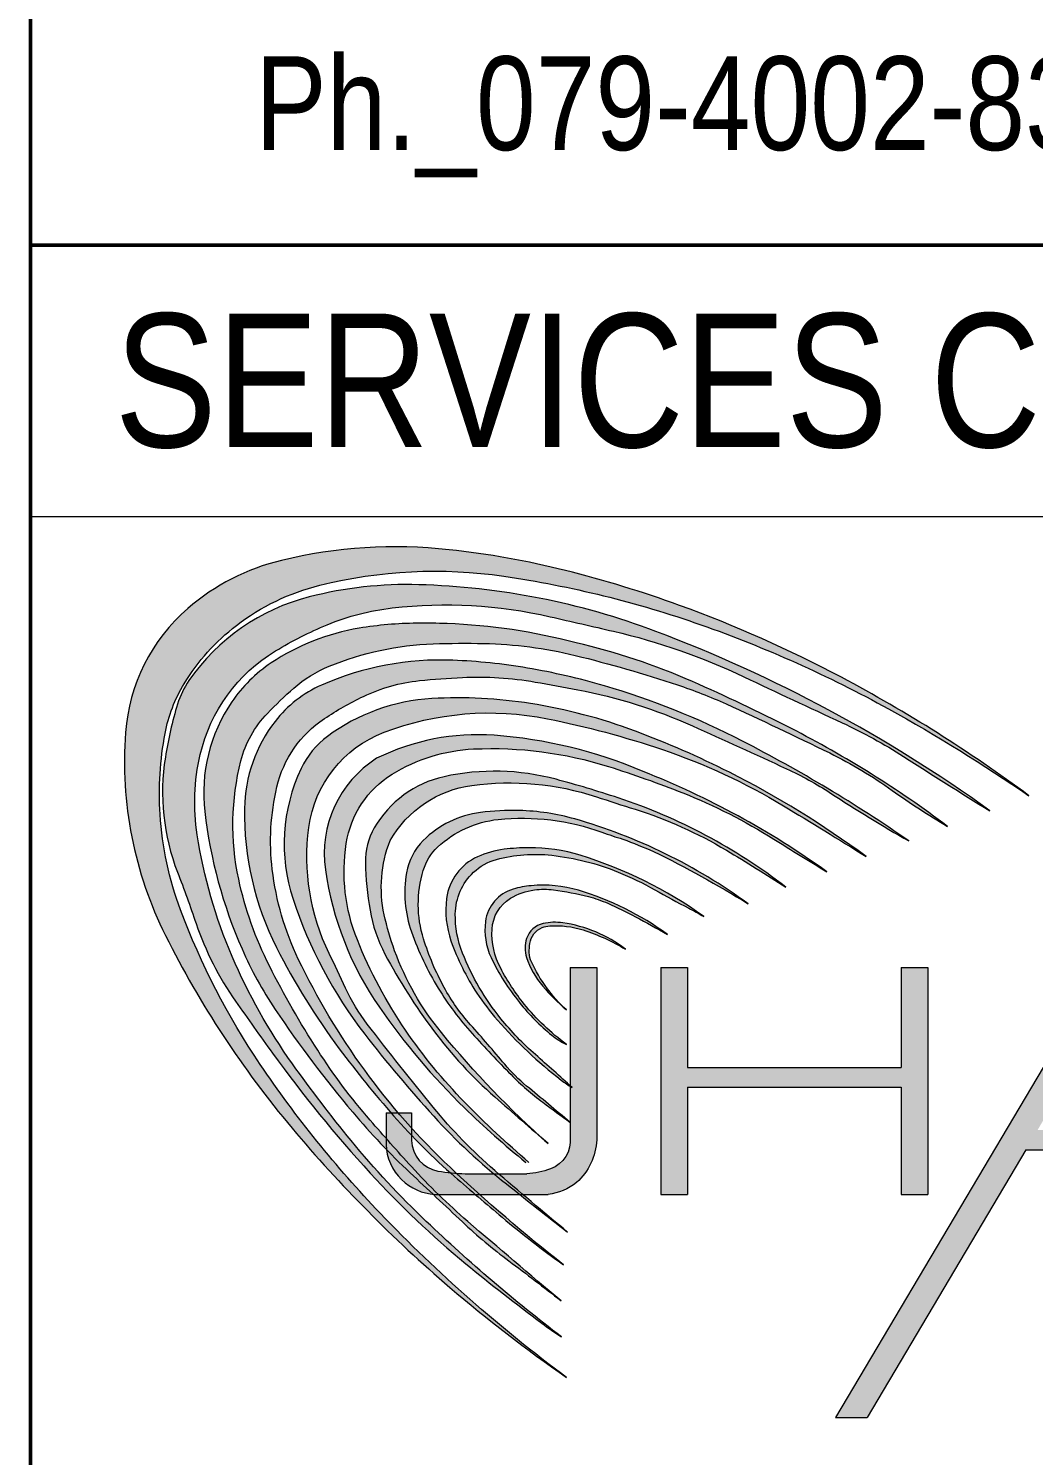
# Model space of a CAD drawing. Header units: millimetres. Extents: x 1112055 to 3390982, y -148532 to 766891.
# Drawn here: x 2217288 to 2219560, y 138944 to 142169 of the extents above; entities that cross this region are included whole.
import ezdxf

# ---------------------------------------------------------------- set-up
doc = ezdxf.new("R2010")
doc.units = ezdxf.units.MM
doc.layers.add('B TITLE BLOCK', color=250, linetype='Continuous', lineweight=0)
doc.layers.add('P_TITLE BLOCK TEXT', color=7, linetype='Continuous', lineweight=9)
doc.layers.add('FORMAT TEXT', color=7, linetype='Continuous')
doc.styles.add('SWINC', font='swissc.ttf')

msp = doc.modelspace()

# ---------------------------------------------------------------- hatches: boundary and pattern name
at = {"layer": 'P_TITLE BLOCK TEXT'}
h = msp.add_hatch(color=132, dxfattribs=at)
edge = h.paths.add_edge_path()
edge.add_arc((2217570.917536165, 137770.0351807612), 3319.550161277587, 53.40738024925768, 62.06814965141446)
edge.add_arc((2217775.86329825, 138156.5905955901), 2882.025471542675, 62.06814965141255, 70.03317482809845)
edge.add_arc((2217870.788440743, 138417.8658849318), 2604.040652715456, 70.03317482809624, 75.97859343030217)
edge.add_arc((2218026.911235051, 139043.0450580028), 1959.662405611422, 75.97859343029504, 83.7960061142994)
edge.add_arc((2218118.629657165, 139886.7796981711), 1110.957267193583, 83.79600611433271, 103.4628344697669)
edge.add_arc((2217976.972027095, 140478.5168752812), 502.5003903905854, 103.4628344698398, 130.8945988032239)
edge.add_arc((2217917.261228163, 140547.4620388928), 411.2928518052692, 130.8945988031885, 175.7468558291773)
edge.add_arc((2218383.424192352, 140512.7944240443), 878.743119426731, 175.746855829192, 206.5994891066179)
edge.add_arc((2219587.952833167, 141115.9640019558), 2225.852167079671, 206.5994891066208, 220.0351460704732)
edge.add_arc((2220247.110150765, 141669.7520444591), 3086.764221446367, 220.0351460704701, 229.4516176688158)
edge.add_arc((2220394.998370228, 141842.6111145361), 3314.2530861563, 229.451617668814, 235.2209120167644)
edge.add_arc((2220476.7042327, 141783.7303909331), 3314.027287561762, 223.75051035085, 233.4797225032668, ccw=False)
edge.add_arc((2219919.410205571, 141250.2279076484), 2542.53423357957, 214.0067101927376, 223.7505103507841, ccw=False)
edge.add_arc((2219208.152203311, 140770.3571210871), 1684.534281608523, 200.6184789275923, 214.0067101927408, ccw=False)
edge.add_arc((2218327.878206632, 140439.1598240405), 744.0163611040691, 183.5449206794397, 200.6184789276088, ccw=False)
edge.add_arc((2218325.594374191, 140439.0183415306), 741.7281504634578, 169.3544634026401, 183.5449206794448, ccw=False)
edge.add_arc((2217925.761897332, 140514.1739063923), 334.893579068599, 148.6346277784486, 169.3544634026329, ccw=False)
edge.add_arc((2218052.157824351, 140437.1263162795), 482.9214869413671, 127.5536660419794, 148.6346277784788, ccw=False)
edge.add_arc((2218069.880821294, 140414.0739963816), 511.9992116431266, 103.94398023848731, 127.5536660419516, ccw=False)
edge.add_arc((2218206.356133475, 139864.4125053278), 1078.350044232793, 81.67138494385972, 103.9439802384972, ccw=False)
edge.add_arc((2218017.05951714, 138571.3526293052), 2385.192441742403, 70.63499127281801, 81.67138494385239, ccw=False)
edge.add_arc((2217879.763623582, 138180.7185165394), 2799.251824494326, 61.11113101054349, 70.6349912728283, ccw=False)
edge.add_arc((2217406.000786311, 137322.1044107436), 3779.899268105903, 55.4482390634318, 61.11113101054292, ccw=False)
h = msp.add_hatch(color=132, dxfattribs=at)
edge = h.paths.add_edge_path()
edge.add_arc((2217551.610725019, 137749.0068244158), 3268.369735179473, 54.2476176802861, 69.31180215863084)
edge.add_arc((2218124.358030695, 139265.6833481585), 1647.151935547141, 69.31180215862862, 88.41161020678418)
edge.add_arc((2218145.063647326, 140012.3769589699), 900.171299259712, 88.41161020676854, 104.299162341918)
edge.add_arc((2218039.780715561, 140425.4435865122), 473.8984588035797, 104.2991623419577, 145.1882889090288)
edge.add_arc((2217851.613983119, 140565.7607368384), 239.4295645213233, 147.0513518631134, 161.3344706506114)
edge.add_arc((2218494.432555011, 140379.7833780174), 908.4387858657233, 163.1975336048336, 170.9660011900473)
edge.add_arc((2218094.111020693, 140443.4316093854), 503.0890255381506, 170.9660011900535, 201.0952379920816)
edge.add_arc((2214758.099266527, 139156.4903443786), 3072.54969271572, 18.79786891564919, 21.095237992080513, ccw=False)
edge.add_arc((2218324.94407654, 140370.5953240386), 695.2656955824124, 198.7978689156404, 215.0918986736582)
edge.add_arc((2226262.862309864, 145947.7810901158), 10396.58245921173, 215.091898673657, 215.8857887100316)
edge.add_arc((2220313.764523938, 141643.6008661649), 3053.713001926494, 215.8857887100279, 222.4444580678758)
edge.add_arc((2219604.852093385, 140995.2654237652), 2093.038405585464, 222.444458067876, 230.6113169813304)
edge.add_arc((2221192.189716381, 142928.5002732481), 4594.445552099061, 230.6113169813325, 233.3279145232606)
edge.add_arc((2218948.85688308, 139915.7762283073), 838.2442300307623, 233.3279145232798, 237.0330179159908)
edge.add_arc((2220736.530330829, 142149.9174555569), 3696.360981410549, 226.396320609743, 232.62480690978862, ccw=False)
edge.add_arc((2219598.399503899, 140954.9160214851), 2046.097303495054, 219.3977118789385, 226.3963206098008, ccw=False)
edge.add_arc((2220480.855482357, 141679.7145174183), 3188.052387393045, 215.4741100902666, 219.3977118789339, ccw=False)
edge.add_arc((2218948.814244213, 140587.9642808632), 1306.811059334368, 203.2559197460728, 215.4741100902674, ccw=False)
edge.add_arc((2218793.035413561, 140521.0173467385), 1137.255947148747, 188.8184660672456, 203.2559197460744, ccw=False)
edge.add_arc((2218140.59500597, 140419.7989076617), 477.010797322461, 166.8091135261326, 188.8184660672515, ccw=False)
edge.add_arc((2218038.966364703, 140443.6186364677), 372.6280391395779, 121.1077422017205, 166.8091135260995, ccw=False)
edge.add_arc((2218295.959145519, 140017.7269625919), 870.0504021881478, 112.4718728956214, 121.10774220173971, ccw=False)
edge.add_arc((2218172.531115772, 140316.1228258547), 547.1346705619707, 96.52507807220661, 112.4718728955431, ccw=False)
edge.add_arc((2218230.808978727, 139806.6074492447), 1059.972099295675, 77.10621375622361, 96.52507807220258, ccw=False)
edge.add_arc((2204721.869072018, 80794.06977752259), 61598.97654981105, 76.96954675787367, 77.10621375622361, ccw=False)
edge.add_arc((2218284.151056677, 139396.6424924552), 1447.525848763357, 64.59019371594559, 76.96954675787362, ccw=False)
edge.add_arc((2227759.42650834, 159342.7150693464), 20634.74432728368, 244.5901937159455, 245.2703384407892)
edge.add_arc((2218657.154316535, 139579.912040101), 1123.46659702458, 57.15566881064939, 65.27033844077931, ccw=False)
edge.add_arc((2224277.170236357, 148285.669353865), 9238.714126411032, 237.1556688106475, 238.5822244072819)
h = msp.add_hatch(color=132, dxfattribs=at)
edge = h.paths.add_edge_path()
edge.add_arc((2217905.712005369, 138427.8378409136), 2426.479459032888, 53.01612924513843, 62.88470590878565)
edge.add_arc((2217130.183943093, 136913.3201568105), 4128.010414043848, 62.88470590886767, 66.31099627690693)
edge.add_arc((2218186.811845568, 139321.6414336038), 1498.091423556117, 66.31099627691509, 76.9171029981941)
edge.add_arc((2218186.243707351, 139498.1914218557), 1326.871408134635, 75.16724703513815, 87.92433128887261)
edge.add_arc((2218177.827710355, 139265.9818508456), 1559.233440039403, 87.92433128887251, 90.44793256673738)
edge.add_arc((2218172.13612378, 139993.9870681877), 831.2059744667806, 90.44793256671844, 99.46315152081395)
edge.add_arc((2218119.518609929, 140309.663974634), 511.1739260225502, 99.46315152081914, 123.6125298632298)
edge.add_arc((2218017.481058051, 140463.1699955402), 326.8487773182566, 123.6125298633053, 145.7118384992442)
edge.add_arc((2218048.895508918, 140441.7500200617), 364.8709165605147, 145.7118384992209, 186.6728121483949)
edge.add_arc((2218767.733478857, 140525.8482847796), 1088.611578101334, 186.6728121483796, 203.6550427976609)
edge.add_arc((2218569.896121769, 140439.1888388115), 872.6266725278799, 203.6550427976902, 213.9289290409071)
edge.add_arc((2220072.999124503, 141450.3341317131), 2684.182203055364, 213.9289290409087, 220.1424188926592)
edge.add_arc((2219259.284266656, 140764.092337427), 1619.729446896053, 220.1424188926511, 226.815272252253)
edge.add_arc((2090277.881135117, 3339.460736844805), 186852.36855262, 46.765628140033584, 46.81527225225312, ccw=False)
edge.add_arc((2219080.832159755, 140335.8855621914), 1185.448408708153, 226.7656281400085, 233.4091527490843)
edge.add_arc((2215574.78333529, 135613.4109461296), 4696.230336247423, 51.60004897864178, 53.40915274908309, ccw=False)
edge.add_arc((2233045.018303281, 156600.9608459118), 22612.65960034386, 229.2381174641755, 229.9402789040416, ccw=False)
edge.add_arc((2219243.318799558, 140590.016047255), 1474.134047774347, 222.3327286225255, 229.2381174643248, ccw=False)
edge.add_arc((2222488.29759567, 143546.1096645771), 5863.709979632416, 220.9611253449949, 222.332728622525, ccw=False)
edge.add_arc((2219107.767517323, 140611.4842104625), 1387.1029869935, 212.7878394635956, 220.9611253449969, ccw=False)
edge.add_arc((2219721.636716047, 141006.9115377566), 2117.307180575568, 206.8507668105024, 212.7878394635885, ccw=False)
edge.add_arc((2218557.937086651, 140417.7897864266), 812.983116023525, 192.1376993457801, 206.8507668105005, ccw=False)
edge.add_arc((2218334.760051176, 140369.7911595769), 584.7028993132968, 165.7026492173356, 192.137699345802, ccw=False)
edge.add_arc((2218000.150458598, 140455.0655986613), 239.3982375945827, 135.9985851138325, 165.702649217316, ccw=False)
edge.add_arc((2218538.019739698, 139935.6256020756), 987.1423606785822, 131.2171625217567, 135.9985851138116, ccw=False)
edge.add_arc((2218078.185827748, 140460.5722901875), 289.2768636418369, 112.3874090602524, 131.2171625218077, ccw=False)
edge.add_arc((2218225.406608365, 140103.1649950478), 675.8178483670721, 91.89429604946292, 112.38740906022659, ccw=False)
edge.add_arc((2218274.343864595, 138623.5248171578), 2156.267074473778, 88.85882096968459, 91.89429604946218, ccw=False)
edge.add_arc((2218298.400363029, 139831.1824468075), 948.3698662796925, 76.24362541447539, 88.85882096968322, ccw=False)
edge.add_arc((2217815.222624652, 137857.5491200428), 2980.287491423887, 71.62296314053322, 76.2436254144788, ccw=False)
edge.add_arc((2218403.523049627, 139628.4147551809), 1114.258957947917, 65.54379506612321, 71.62296314056448, ccw=False)
edge.add_arc((2215262.568274484, 132722.2342781505), 8701.150658820197, 63.83661002077838, 65.5437950661219, ccw=False)
edge.add_arc((2218653.046600794, 139623.7243861889), 1011.813301636555, 54.49647087519293, 63.8366100207848, ccw=False)
edge.add_arc((2220264.393834681, 141882.455594126), 1762.768933193601, 234.4964708751733, 239.3390621587317)
h = msp.add_hatch(color=132, dxfattribs=at)
edge = h.paths.add_edge_path()
edge.add_arc((2217364.025066907, 137569.8555768522), 3361.47762859503, 55.28720005186529, 62.77266649209104)
edge.add_arc((2218091.398762524, 138983.5124794488), 1771.666843838336, 62.77266649213992, 73.66009049672924)
edge.add_arc((2218156.443859617, 139205.3755738718), 1540.465422299208, 73.66009049673525, 80.30206210325413)
edge.add_arc((2218195.007209933, 139431.0293653822), 1311.540182076267, 80.30206210324015, 87.71879765214183)
edge.add_arc((2218220.516875168, 140071.4038457769), 670.6578074068867, 87.71879765215539, 113.7335407099743)
edge.add_arc((2218059.891263603, 140436.7379745262), 271.5718358137141, 113.7335407100428, 142.1411216385968)
edge.add_arc((2218105.744913505, 140401.0947061647), 329.649368386708, 142.1411216386262, 179.0839824051902)
edge.add_arc((2218445.863019109, 140395.6565967802), 669.810945864952, 179.083982405194, 206.9126001335007)
edge.add_arc((2219262.456712408, 140810.1640486241), 1585.584764869534, 206.9126001335146, 216.6660081225248)
edge.add_arc((2219875.176010145, 141266.3057193398), 2349.450041975877, 216.6660081225276, 221.4175533272257)
edge.add_arc((2219232.683921576, 140699.5228269791), 1492.689322209161, 221.4175533272245, 228.8969356126009)
edge.add_arc((2223885.228354838, 146032.2588607989), 8569.711528604816, 228.8969356125978, 229.84112364742)
edge.add_arc((2219717.731985852, 141093.5070345945), 2107.568262909993, 229.8411236474246, 234.6107852575575)
edge.add_arc((2220827.078993464, 142342.8460656041), 3772.866189048792, 226.7327607072961, 231.863239097975, ccw=False)
edge.add_arc((2219313.432150053, 140734.7618543662), 1564.459162022834, 216.012105859486, 226.7327607073685, ccw=False)
edge.add_arc((2219358.538330674, 140767.5479761832), 1620.222028823695, 205.6454571080764, 216.0121058594789, ccw=False)
edge.add_arc((2218478.43221029, 140345.0129065879), 643.9420135719658, 186.8155097429075, 205.6454571080976, ccw=False)
edge.add_arc((2218373.396172332, 140332.4592792987), 538.15844760789, 166.8301474618921, 186.8155097428888, ccw=False)
edge.add_arc((2218098.031166933, 140396.8927168257), 255.3554170970166, 123.58637095542869, 166.8301474618788, ccw=False)
edge.add_arc((2218357.753922527, 140005.7767335451), 724.8526185160722, 115.5585784403805, 123.58637095542551, ccw=False)
edge.add_arc((2218211.072950259, 140312.4923837961), 384.8676221799997, 95.85490133411099, 115.5585784403803, ccw=False)
edge.add_arc((2218353.011902186, 138928.3228634006), 1776.295639460506, 92.7148386940309, 95.85490133412219, ccw=False)
edge.add_arc((2218304.335057778, 139954.8627555408), 748.6023071215888, 80.06109503447539, 92.71483869401328, ccw=False)
edge.add_arc((2217183.060217825, 133555.904814402), 7245.056724662445, 79.28571113577192, 80.06109503447573, ccw=False)
edge.add_arc((2218315.18993787, 139539.3524777824), 1155.445600510125, 65.80530353127023, 79.28571113577738, ccw=False)
edge.add_arc((2209295.565631344, 119464.8086784524), 23163.19267698776, 65.22654519456478, 65.80530353126977, ccw=False)
edge.add_arc((2218677.185179392, 139793.2229540285), 774.3737643309433, 56.83056846318078, 65.22654519454659, ccw=False)
edge.add_arc((2220962.980127483, 143290.3545160014), 3403.518970825087, 236.8305684631811, 240.3307255067283)
h = msp.add_hatch(color=132, dxfattribs=at)
edge = h.paths.add_edge_path()
edge.add_arc((2217914.972199502, 138588.9388399621), 2127.0678103357, 53.45077465836557, 63.24895756192379)
edge.add_arc((2217914.97219942, 138588.93883981), 2127.067810514363, 63.24895756192669, 69.50129580793718)
edge.add_arc((2218232.830021394, 139439.1468198799), 1219.38548481911, 69.50129580793288, 81.0246655039673)
edge.add_arc((2218259.129914832, 139605.6617269737), 1050.806427178223, 81.02466550398422, 93.23353139608206)
edge.add_arc((2218224.552110401, 140217.7041777198), 437.7880048746818, 93.23353139606027, 126.5489646332064)
edge.add_arc((2218079.144024378, 140413.8611177572), 193.613770757448, 126.5489646331453, 154.7327908248584)
edge.add_arc((2218264.489657372, 140326.3783797901), 398.5679927558165, 154.7327908248444, 198.2173147103045)
edge.add_arc((2218854.630005504, 140520.6042913516), 1019.848392588599, 198.217314710292, 217.7196306197726)
edge.add_arc((2220416.338547859, 141728.4847442042), 2994.1606170509, 217.7196306197807, 222.3629290591741)
edge.add_arc((2219218.836096022, 140636.4347235166), 1373.486260539055, 222.3629290591775, 231.7364027694779)
edge.add_arc((2252221.808248927, 182480.0767951197), 54665.94869887842, 231.7364027694789, 231.9209567121595)
edge.add_arc((2224574.540252183, 146797.0860783029), 9529.443897128967, 229.1543371190405, 230.450308938883, ccw=False)
edge.add_arc((2219099.54646012, 140464.4550086443), 1158.197079147063, 219.2765559648438, 229.1543371190196, ccw=False)
edge.add_arc((2224464.241289409, 144851.742415257), 8088.438157176907, 217.5748957151375, 219.2765559648443, ccw=False)
edge.add_arc((2218387.189681442, 140176.023024478), 420.7847960006412, 204.6714784584379, 217.5748957151727, ccw=False)
edge.add_arc((2214626.459617599, 138448.54805228), 3717.724644932617, 24.67147845843877, 26.00574068750135)
edge.add_arc((2218416.670624311, 140297.6275943201), 499.4775826395441, 172.4000021791179, 206.0057406875469, ccw=False)
edge.add_arc((2218187.092568995, 140328.2598381053), 267.8649365177754, 110.8295050099585, 172.4000021790949, ccw=False)
edge.add_arc((2218329.815180814, 139953.1219592958), 669.2353041845801, 78.67766828734352, 110.8295050099347, ccw=False)
edge.add_arc((2218051.875235854, 138564.9843999932), 2084.924710998302, 71.27996263670212, 78.67766828735802, ccw=False)
edge.add_arc((2218270.399484959, 139209.8437945606), 1404.045510105251, 58.949448242059816, 71.27996263671179, ccw=False)
edge.add_arc((2212868.450848415, 130237.4325814544), 11877.11631330105, 57.89011606814972, 58.94944824206061, ccw=False)
h = msp.add_hatch(color=132, dxfattribs=at)
edge = h.paths.add_edge_path()
edge.add_line((2218412.583942077, 139606.4109978084), (2218419.130627883, 139606.4109978084))
edge.add_arc((2219951.491327304, 141385.8983110711), 2348.340778338964, 224.4152357703004, 229.2674421493873, ccw=False)
edge.add_arc((2219132.504162711, 140583.4600877453), 1201.760175840771, 214.3545270102474, 224.415235770344, ccw=False)
edge.add_arc((2219020.527435601, 140506.9184879201), 1066.123145807022, 201.8986111304302, 214.3545270101991, ccw=False)
edge.add_arc((2218416.27104146, 140264.0259892073), 414.8762219842563, 171.2118722930004, 201.8986111306264, ccw=False)
edge.add_arc((2218227.979954141, 140293.1350399173), 224.3483489624598, 121.70418698987629, 171.2118722928182, ccw=False)
edge.add_arc((2218312.018506494, 140157.087266369), 384.259183396611, 92.64938196631499, 121.7041869898066, ccw=False)
edge.add_arc((2218335.008391306, 139660.2602949968), 881.6177806738599, 72.56091565515271, 92.64938196650161, ccw=False)
edge.add_arc((2217875.190453198, 138196.4794132907), 2415.921207590578, 68.33645517902733, 72.56091565516198, ccw=False)
edge.add_arc((2218300.416506295, 139267.0074771739), 1264.032527297968, 57.85118426067561, 68.33645517893183, ccw=False)
edge.add_arc((2222876.678767771, 146548.4060785845), 7336.022232907688, 237.8511842608815, 238.9481287370371)
edge.add_arc((2217973.801222598, 138705.5460774556), 1918.193382682678, 54.31799968908161, 68.47983176015022)
edge.add_arc((2218264.552148818, 139524.0366861308), 1050.526910288461, 66.85630585585135, 85.85399925657502)
edge.add_arc((2218303.149107844, 140056.4971980276), 516.669324427743, 85.85399925656004, 116.2518230928179)
edge.add_arc((2218212.732034687, 140304.2331503673), 256.0815147974695, 122.6386322867806, 188.0987234821168)
edge.add_arc((2218676.287798871, 140370.1963684525), 724.3069868114936, 188.098723482189, 214.7424679282329)
edge.add_arc((2219355.925027007, 140841.5451597821), 1551.396126480283, 214.7424679281972, 225.7640883251237)
edge.add_arc((2219715.232163526, 141210.5657465482), 2066.447397532411, 225.7640883252621, 230.9217965040516)
h = msp.add_hatch(color=132, dxfattribs=at)
edge = h.paths.add_edge_path()
edge.add_arc((2218229.340280256, 139238.6788436699), 1254.532874568709, 52.08510123109208, 71.80500871354096)
edge.add_arc((2217783.168385807, 137881.2393907248), 2683.417484259081, 71.80500871358414, 74.9371066186913)
edge.add_arc((2218342.191435854, 139958.4186786641), 532.3292562373066, 74.93710661871977, 102.4675891183725)
edge.add_arc((2218279.577889539, 140241.608140392), 242.3004172972224, 102.4675891185265, 150.025836448713)
edge.add_arc((2218200.115513217, 140287.43800112), 150.5690410649406, 150.0258364487284, 181.2845138723814)
edge.add_arc((2218782.126410774, 140300.4882877971), 732.7262319182859, 181.2845138723712, 189.7474603923822)
edge.add_arc((2218384.85492992, 140232.2426910435), 329.6355585285129, 189.7474603924134, 208.0002640887348)
edge.add_arc((2219265.066106429, 140700.2644795448), 1326.538818511437, 208.0002640887402, 216.8454368057396)
edge.add_arc((2219000.545580362, 140502.0504811561), 995.9939684914604, 216.8454368057587, 228.6207560839325)
edge.add_arc((2239605.131544933, 163890.4403109566), 32165.94330438965, 228.6207560839334, 228.9060257595739)
edge.add_arc((2219964.746858268, 141334.5606959275), 2257.683027972802, 219.4514480692677, 228.2904279772956, ccw=False)
edge.add_arc((2218709.312061432, 140301.4456248316), 631.8160963845519, 200.0239070842857, 219.4514480692606, ccw=False)
edge.add_arc((2218706.79297745, 140300.5275627171), 629.1349357893707, 192.3194102271649, 200.0239070842735, ccw=False)
edge.add_arc((2218375.710729328, 140228.2224562359), 290.249286271172, 158.6643999725124, 192.3194102271357, ccw=False)
edge.add_arc((2218324.298652066, 140208.8562757265), 252.0988800905037, 97.73922979287607, 150.2835099228983, ccw=False)
edge.add_arc((2218375.053954935, 139835.3879809693), 629.0002835832469, 71.77680479684773, 97.73922979255332, ccw=False)
edge.add_arc((2220659.671750532, 146774.6232750984), 6676.645816471758, 251.7768047968465, 252.5678241103891)
edge.add_arc((2218369.522424357, 139481.1038852134), 967.973796483904, 59.164841834613185, 72.56782411040768, ccw=False)
edge.add_arc((2216729.966889699, 136734.5571662482), 4166.670598408363, 56.98458129739669, 59.16484183460568, ccw=False)
h = msp.add_hatch(color=132, dxfattribs=at)
edge = h.paths.add_edge_path()
edge.add_arc((2218182.017418135, 139189.6617534475), 1240.860506604771, 53.79917193803185, 74.0576310209755)
edge.add_arc((2218385.989754619, 139903.7077370007), 498.2526823221718, 74.05763102096311, 88.70665562103672)
edge.add_arc((2218383.758928248, 139804.8978392524), 597.0877594883715, 88.70665562101334, 97.13749609268346)
edge.add_arc((2218337.103536739, 140177.481581623), 221.5942567031199, 97.13749609277471, 135.0369673458905)
edge.add_arc((2218276.46640465, 140238.0405177773), 135.8956771554832, 135.036967345854, 170.189861331595)
edge.add_arc((2218404.396937208, 140215.919763978), 265.7245988552797, 170.1898613316225, 199.4159961851019)
edge.add_arc((2218785.512611002, 140350.2513883288), 669.8212978190721, 199.4159961850988, 211.5021791769233)
edge.add_arc((2218803.722621003, 140361.4114495156), 691.1789997103948, 211.5021791769072, 222.0730402201978)
edge.add_arc((2220424.334819656, 141824.3623897445), 2874.435592953073, 222.0730402201992, 224.6311614513895)
edge.add_arc((2218815.662909652, 140236.2697665369), 613.9348754217089, 224.6311614513929, 233.5458073493827)
edge.add_arc((2237377.000206935, 165362.4645970977), 31852.515331764, 233.5458073493828, 233.6839679009711)
edge.add_arc((2207970.90873527, 127168.2021125597), 16373.6923809663, 49.92232914479866, 50.37208949815113)
edge.add_arc((2218659.636116963, 140075.8466776035), 385.0719308155736, 219.974673994025, 230.3720894981709, ccw=False)
edge.add_arc((2215440.060697532, 137376.7263600519), 3816.227436048462, 39.97467399401712, 41.74776493043341)
edge.add_arc((2218627.933750093, 140221.7884299887), 456.5834398285082, 208.7369917656594, 221.7477649304244, ccw=False)
edge.add_arc((2218751.878920887, 140289.7504739984), 597.9384708296323, 197.3262203634033, 208.7369917656495, ccw=False)
edge.add_arc((2218433.012623584, 140190.2745796961), 263.9157633622299, 163.1950476221334, 197.3262203633385, ccw=False)
edge.add_arc((2218294.563952299, 140232.0877560263), 119.2908129066126, 133.2193021888979, 163.1950476221176, ccw=False)
edge.add_arc((2218374.356376409, 140147.1747980355), 235.8113749497074, 96.02578422549658, 133.2193021890138, ccw=False)
edge.add_arc((2218404.617038746, 139860.5048664174), 524.074028412053, 69.94961683806969, 96.02578422542621, ccw=False)
edge.add_arc((2218831.216625964, 141029.3784688229), 720.2140034464709, 249.949616838133, 253.9176478194578)
edge.add_arc((2217894.676618449, 138415.8805506697), 2057.973636596229, 66.92861449592073, 69.01444899371262, ccw=False)
edge.add_arc((2217648.420510045, 138154.5541031929), 2398.116634176292, 58.12212091341269, 63.96105235790469, ccw=False)
h = msp.add_hatch(color=132, dxfattribs=at)
edge = h.paths.add_edge_path()
edge.add_arc((2218250.347892125, 139374.3526204329), 969.2223396825412, 54.40415380801941, 72.89465886731801)
edge.add_arc((2218421.421329126, 139930.2511236502), 387.5959417889051, 72.89465886729917, 90.33272499461438)
edge.add_arc((2218421.947499241, 139839.6448023383), 478.2037908859922, 90.33272499457308, 97.0688833137382)
edge.add_arc((2218388.62045321, 140108.4002329892), 207.3898815214512, 97.06888331375157, 114.3860548472819)
edge.add_arc((2218352.82028367, 140187.3723543864), 120.6820497172943, 114.3860548472231, 172.3731700212582)
edge.add_arc((2218438.737532627, 140175.8675943831), 207.3661495906841, 172.3731700214133, 199.3428935672428)
edge.add_arc((2218745.772732612, 140283.6479058232), 532.7692988735172, 199.3428935671713, 213.5415274181781)
edge.add_arc((2218792.280838387, 140314.4794489021), 588.5688324920325, 213.5415274181662, 220.9844170734551)
edge.add_arc((2219097.868401636, 140579.9767835492), 993.3806326180829, 220.9844170734643, 232.4085544282516)
edge.add_arc((2218634.080813866, 139977.5502867118), 233.106596054114, 232.4085544282368, 239.7843643084275)
edge.add_arc((2215444.85630492, 136428.2436731942), 4543.663896783288, 47.46137804962913, 48.86303749327158)
edge.add_arc((2218859.626125886, 140337.573886822), 647.0504711406328, 218.9083538298722, 228.8630374935168, ccw=False)
edge.add_arc((2218806.077776636, 140294.3529236565), 578.235666301738, 201.7874292417053, 218.908353829849, ccw=False)
edge.add_arc((2218481.609335974, 140164.657376472), 228.8065548275191, 179.1340630967177, 201.7874292417289, ccw=False)
edge.add_arc((2218385.742653699, 140166.1063631139), 132.9289227513898, 133.6215333948957, 179.1340630967553, ccw=False)
edge.add_arc((2218376.436602304, 140175.8713284578), 119.4397737512425, 104.9504250510499, 133.6215333947431, ccw=False)
edge.add_arc((2218433.615608972, 139961.7354210622), 341.0782759074157, 83.71208113015041, 104.9504250510513, ccw=False)
edge.add_arc((2218409.208646914, 139740.2317269886), 563.922585429517, 67.91761218114061, 83.71208113019537, ccw=False)
edge.add_arc((2218355.901813997, 139608.8369749505), 705.7189157679247, 60.428290541117974, 67.91761218113157, ccw=False)
edge.add_arc((2219903.448869087, 142336.1470929075), 2430.06206625023, 240.4282905411152, 242.4768509611862)
edge.add_arc((2218357.125921768, 139368.6162902352), 916.1826531530654, 60.051972186282285, 62.476850961184596, ccw=False)
h = msp.add_hatch(color=132, dxfattribs=at)
edge = h.paths.add_edge_path()
edge.add_arc((2218344.03947293, 139591.053690007), 657.6542310436068, 53.77482452011512, 73.4665214246601)
edge.add_arc((2218450.529984538, 139949.7897649894), 283.4459994918032, 73.46652142480097, 95.26531184417212)
edge.add_arc((2218444.058936465, 140020.0077232895), 212.9304967173325, 95.26531184429852, 106.5237001269413)
edge.add_arc((2218408.643440674, 140139.3870774539), 88.40866111754583, 106.5237001272752, 172.3154988673843)
edge.add_arc((2218464.747013357, 140131.8170300481), 145.0206429282186, 172.3154988673656, 205.4996475874697)
edge.add_arc((2218796.502429269, 140290.053741499), 512.5808595423922, 205.4996475874659, 218.9425185811772)
edge.add_arc((2218796.502429187, 140290.0537414402), 512.5808594438362, 218.942518581195, 230.59366212535)
edge.add_arc((2218566.99760342, 140010.7129988454), 151.0511711397049, 230.5936621254902, 245.3563809870639)
edge.add_arc((2218804.317477431, 140283.157421614), 508.0034815686644, 218.8547993056137, 233.7616415748698, ccw=False)
edge.add_arc((2218804.317477477, 140283.1574216492), 508.0034816330584, 207.9136490482085, 218.8547993056819, ccw=False)
edge.add_arc((2218505.268367463, 140124.7278457384), 169.580224855233, 177.0418109073397, 207.9136490482355, ccw=False)
edge.add_arc((2218422.9862598, 140128.9798612772), 87.18832673391289, 121.2866366245847, 177.0418109073316, ccw=False)
edge.add_arc((2218449.622427014, 140085.1480358775), 138.4788163160711, 97.41777900959431, 121.28663662447741, ccw=False)
edge.add_arc((2218453.274838564, 140057.0941841821), 166.7694279178883, 82.58222099040279, 97.41777900959949, ccw=False)
edge.add_arc((2218389.034438281, 139563.6693227302), 664.3585384532806, 75.64489222990318, 82.58222099042132, ccw=False)
edge.add_arc((2218484.466535624, 139936.5655041989), 279.4444605670653, 66.15815399286612, 75.64489222989062, ccw=False)
edge.add_arc((2218182.016180952, 139252.172951518), 1027.688660816414, 62.2863653553668, 66.15815399288073, ccw=False)
edge.add_arc((2217822.949914327, 138568.6477607531), 1799.786627557721, 59.637484416533084, 62.286365355364296, ccw=False)
h = msp.add_hatch(color=132, dxfattribs=at)
edge = h.paths.add_edge_path()
edge.add_arc((2218453.321607261, 139849.3092689998), 301.7627881287536, 52.438876092928, 81.89911070127651)
edge.add_arc((2218478.098370005, 140023.3805096853), 125.9370653090091, 81.89911070123233, 102.2464079621247)
edge.add_arc((2218462.112876759, 140097.0274950202), 50.57517544514377, 102.246407961954, 161.9990718889675)
edge.add_arc((2218479.630746472, 140091.3352803949), 68.99465064303108, 161.9990718890791, 198.0009281112104)
edge.add_arc((2218593.813011325, 140128.4373920746), 189.0536207338374, 198.0009281109607, 220.6716531574946)
edge.add_arc((2218857.029858633, 140354.6131236927), 536.0962265905084, 220.6716531574818, 228.8148331923927)
edge.add_arc((2218740.804304538, 140206.7011384908), 348.3874526205316, 204.951368792315, 227.1815915671103, ccw=False)
edge.add_arc((2218471.829467467, 140081.5539432515), 51.72386629510594, 180.8823689892952, 204.9513687920795, ccw=False)
edge.add_arc((2218552.731256541, 140082.7999490555), 132.6352499464685, 171.9576228936544, 180.8823689892889, ccw=False)
edge.add_arc((2218466.854946224, 140094.9338545199), 45.90594501627493, 112.30779703257, 171.9576228936771, ccw=False)
edge.add_arc((2218469.566399086, 140088.3252110942), 53.04920369304819, 93.65673225922819, 112.30779703235879, ccw=False)
edge.add_arc((2218479.303068235, 139935.9726854948), 205.7125417372023, 72.28647651721627, 93.65673225906289, ccw=False)
edge.add_arc((2218406.429363012, 139707.8151302498), 445.2254786038504, 58.76836075444862, 72.28647651717381, ccw=False)
for color, points in [(256, [(2218512.640179589, 139649.8334958525), (2218512.640179589, 140047.0353450511), (2218572.674411394, 140047.0353450511), (2218572.674411394, 139657.6665585554, -0.1971644618703633), (2218527.164376266, 139561.0364084069, -0.1370125281294121), (2218462.947843772, 139534.4817996341), (2218206.724998704, 139534.4817996341, -0.1806806632645672), (2218131.167924056, 139567.8307941084, -0.1938255351077862), (2218096.210928913, 139647.2302452452), (2218096.210928913, 139718.8425982748), (2218153.446207224, 139718.8425982748), (2218153.446207224, 139656.3302423146, 0.3491660753473304), (2218213.641734646, 139587.2005787536, 0.0418260561423153), (2218274.992897795, 139581.1128092663), (2218414.836205088, 139581.1128092663, 0.0753803811725278), (2218467.957496142, 139592.0671489744, 0.2867859399539136)]), (7, [(2219320.892558883, 140047.0353450511), (2219260.858327078, 140047.0353450511), (2219260.858327078, 139821.0520846095), (2218777.66597062, 139821.0520846095), (2218777.66597062, 140047.0353450511), (2218717.631738815, 140047.0353450511), (2218717.631738815, 139534.4817996341), (2218777.66597062, 139534.4817996341), (2218777.66597062, 139776.368470509), (2219260.858327078, 139776.368470509), (2219260.858327078, 139534.4817996341), (2219320.892558883, 139534.4817996341)])]:
    msp.add_hatch(color=color, dxfattribs=at).paths.add_polyline_path(points)
h = msp.add_hatch(color=7, dxfattribs=at)
h.paths.add_polyline_path([(2219802.145572638, 140047.0353450511), (2219715.947292789, 140047.0353450511), (2219112.688969587, 139030.4353988502), (2219183.816925754, 139030.4353988502), (2219542.496278466, 139634.8753156471), (2219975.596586962, 139634.8753156471), (2220334.275939673, 139030.4353988502), (2220405.403895841, 139030.4353988502)])
h.paths.add_polyline_path([(2219759.046432708, 139999.8016940875), (2219949.080982456, 139679.5589297364), (2219569.011882972, 139679.5589297364)], flags=16)

# ---------------------------------------------------------------- linework, layer by layer
at = {"layer": 'B TITLE BLOCK', "color": 250, "lineweight": 0}
msp.add_line((2227353.131110234, 141065.4799540489), (2217292.136366467, 141065.4799540489), dxfattribs=at)
at = {"layer": 'B TITLE BLOCK', "color": 250, "lineweight": 0, "const_width": 8.389066461453254}
for points in [[(2217292.136366467, 122489.4313998243), (2227353.131110234, 122489.4313998243), (2227353.131110234, 198421.0742489729), (2217292.136366467, 198421.0742489729)], [(2227353.131110234, 145624.5343690133), (2217292.136366467, 145624.5343690133), (2217292.136366467, 141679.3829082526), (2227353.131110234, 141679.3829082526)], [(2227353.131110234, 122489.4313998243), (2217292.136366467, 122489.4313998243), (2217292.136366467, 141679.3829082526), (2227353.131110234, 141679.3829082526)]]:
    msp.add_lwpolyline(points, close=True, dxfattribs=at)
at = {"layer": 'P_TITLE BLOCK TEXT', "color": 132}
for points in [[(2219549.772622806, 140435.2829777454, 0.0378077344590599), (2219125.864613512, 140702.8755889476, 0.0347679777517854), (2218760.00581267, 140865.37894648, 0.0259476034711019), (2218501.706857095, 140944.319856981, 0.0341231325262742), (2218238.689313883, 140991.230570031, 0.0860239859578199), (2217859.982611525, 140967.2091291359, 0.1202685463825944), (2217648.000318864, 140858.3645520284, 0.1982422965544351), (2217507.101028835, 140577.9648392159, 0.1354391661309318), (2217597.688800611, 140119.3362126575, 0.0586913647724932), (2217883.729113242, 139684.1681428571, 0.0411102443579723), (2218240.4358232, 139324.2517775807, 0.0251786142158179), (2218504.502594562, 139120.4246328167, -0.0424772162099488), (2218082.790763779, 139492.0159309633, -0.0425409834133469), (2217811.720321077, 139828.213955637, -0.058483720823887), (2217631.519060788, 140177.1592790417, -0.0746355753155785), (2217585.285425033, 140393.1564947694, -0.0619967981424928), (2217596.632224928, 140576.0396323521, -0.0906544603941746), (2217639.807816188, 140688.4838968617, -0.0922433481412321), (2217757.815122949, 140819.9781631903, -0.1033826611895562), (2217946.502787365, 140910.9855110989, -0.09748963543525802), (2218362.555545886, 140931.389806619, -0.0481926094262887), (2218807.95362858, 140821.6036127894, -0.041579616785334), (2219232.116597369, 140631.6269626569, -0.0247140572276785), (2219549.772622806, 140435.2829777454, 0.3374903865144703)], [(2219461.264938471, 140401.4512650847, 0.0658247287167134), (2218706.267403609, 140806.621692321, 0.0835321098018171), (2218170.01556832, 140912.2023696158, 0.0694337833072887), (2217922.734977798, 140884.6603594297, 0.1803299053549353), (2217650.694660326, 140695.9834003682, 0.0624026744664062), (2217624.777696476, 140642.3885087423, 0.0339093221289556), (2217597.262643519, 140522.4269113016, 0.1322262159305749), (2217624.737285018, 140262.3601762977, -0.0100244993983427), (2217666.762986887, 140146.5595218, 0.0712161484653518), (2217756.056122817, 139970.8943313245, 0.0034640126136177), (2217839.68577798, 139853.6015765154, 0.0286254085562181), (2218060.332285137, 139582.7257502814, 0.0356497353499514), (2218276.656236839, 139377.6420022314, 0.0118539480662082), (2218448.22855081, 139243.4484346602, 0.0161679718986353), (2218492.721555279, 139212.5024893525, -0.0271835911207152), (2218187.275665232, 139473.2805442795, -0.0305466870762123), (2218017.259559384, 139656.2587721514, -0.0171216152086295), (2217884.576284145, 139829.5760497127, -0.0533624770165587), (2217748.181033696, 140071.9845926925, -0.0630787383131954), (2217669.222941953, 140346.6710878954, -0.0963302348745512), (2217676.170037278, 140528.6508677431, -0.2020957094585242), (2217846.448450154, 140762.6617497422, -0.0376989324376342), (2217963.399915983, 140821.7120751443, -0.0696935291840665), (2218110.355779982, 140859.7132740269, -0.08493413319410499), (2218467.335818268, 140839.8527760868, -0.0005963223456894), (2218610.523131027, 140806.8950768933, -0.0540677109372014), (2218905.269539102, 140704.1373924839, 0.0029676999220204), (2219127.142350026, 140600.3474584455, -0.0354217290813857), (2219266.475880133, 140523.7893768172, 0.0062246034213168), (2219461.264938471, 140401.4512650847, 0.2812547078595315)], [(2219365.458211842, 140366.1215089591, 0.043086421605769), (2219011.658921892, 140587.6257895263, 0.0149511259026391), (2218788.703084155, 140693.5032525326, 0.0463109359686594), (2218525.920662102, 140780.8477671559, 0.0557208411864009), (2218234.302100115, 140824.1922229801, 0.0110117328820507), (2218165.637906352, 140825.1676413179, 0.039356614906263), (2218035.474835974, 140813.8816128708, 0.1057632666975337), (2217836.546175829, 140735.369723002, 0.0967263996622754), (2217747.433789283, 140647.3020021723, 0.1806536101083485), (2217686.496264418, 140399.3522212856, 0.0742348756008501), (2217770.589549104, 140089.0655569601, 0.0448583382406841), (2217845.851095465, 139952.1199427628, 0.0271181085348288), (2218021.091299435, 139719.8693454211, 0.0291240456547083), (2218150.81792617, 139583.0648808753, -0.000216613306503), (2218268.818620149, 139472.217836028, 0.0289959667696879), (2218374.190369188, 139384.0739686767, -0.0078938682839309), (2218491.833238165, 139293.8184283511, -0.0030637668376843), (2218280.831841574, 139473.4632959216, -0.0301395640770061), (2218153.570313174, 139597.2827360253, -0.0059848197593682), (2218060.290404177, 139702.1732658619, -0.0356778139557991), (2217941.655617841, 139860.3266142032, -0.0259111629145397), (2217832.604957501, 140050.5911353172, -0.064286207524478), (2217763.12812626, 140246.85043044, -0.1158589328579628), (2217768.167066469, 140514.1860007118, -0.1303390755169017), (2217827.945884907, 140621.3698408222, -0.0208659192464267), (2217887.577017862, 140678.1714295185, -0.0823456686396722), (2217968.009760095, 140728.0462851048, -0.0896571554847293), (2218203.066989673, 140778.6135168468, -0.0132455331616544), (2218317.288111123, 140779.3642100876, -0.0550998340812782), (2218523.916989025, 140752.3489109479, -0.0201641747863743), (2218754.814043698, 140685.8492273086, -0.0265315974663756), (2218864.823557496, 140642.7001523016, -0.0074491377742839), (2219099.187914422, 140531.8675938627, -0.040776622862886), (2219240.660312276, 140447.4211043153, 0.0211329357104282), (2219365.458211842, 140366.1215089591, 0.0357585835746127)], [(2219278.262797447, 140333.0468041323, 0.0326731279666143), (2218901.975638697, 140558.8754640786, 0.0475411173020524), (2218589.83100005, 140683.6209201531, 0.028989184821796), (2218415.941273215, 140723.8270250648, 0.032372915663399), (2218247.211720927, 140741.5301621081, 0.1140007725764905), (2217950.588017396, 140685.3422029208, 0.1245901757297047), (2217845.478575396, 140603.4066912716, 0.1626044224819583), (2217776.137673563, 140406.3647585147, 0.1220255604088077), (2217848.59393067, 140092.4795211311, 0.0425829814271896), (2217990.61151569, 139863.3331016342, 0.020735498146104), (2218113.303611436, 139712.0466835235, 0.0326465525161286), (2218251.366752564, 139574.7392804974, 0.004119820799626), (2218358.54158695, 139482.7788010464, 0.0208145799941925), (2218497.180774892, 139375.3397772278, -0.022389675201528), (2218241.148534199, 139595.5777969002, -0.0468118300396772), (2218047.952421674, 139814.9284310389, -0.0452639128963585), (2217897.925287615, 140066.3140914285, -0.0823465204409323), (2217839.040664322, 140268.5945332402, -0.0874243059163749), (2217849.391873091, 140455.0725294142, -0.1909581712653705), (2217956.770234224, 140609.6172756477, -0.0350421856114033), (2218045.028102322, 140659.6986554547, -0.08618596102083201), (2218171.812775634, 140695.3523128742, -0.0137019653371288), (2218268.877400441, 140702.6248626107, -0.0552685441289128), (2218433.542295783, 140692.2303055926, -0.003383263408553), (2218530.000748865, 140674.6545746833, -0.0588873011385996), (2218788.736148069, 140593.3014910407, -0.0025253150053563), (2219001.672150908, 140496.3324278587, -0.0366507569753303), (2219100.858009364, 140441.4174156, 0.0152735036876985), (2219278.262797447, 140333.0468041323, -0.0629201268127008)], [(2219181.669149697, 140297.7092476311, 0.0427787047400142), (2218872.396662881, 140488.3481867595, 0.027287742068318), (2218659.841987355, 140581.3209491334, 0.0503225994842608), (2218423.065444156, 140643.6016527913, 0.0533216756531712), (2218199.858320691, 140654.7951910859, 0.1463986527442502), (2217963.845176672, 140569.4003987956, 0.1235988267382037), (2217904.05386742, 140496.5032932186, 0.1920471537135765), (2217885.898840636, 140201.7772629004, 0.0853008975579228), (2218047.915683995, 139896.6629901688, 0.0202629840465903), (2218203.978818901, 139710.946087737, 0.0409223150488822), (2218368.263111879, 139558.0145333678, 0.0008052686608892), (2218506.693629805, 139449.1926144721, -0.0056548040903698), (2218342.058124598, 139588.3089616315, -0.0431266584004961), (2218202.986901531, 139731.2419208903, -0.0074250299723591), (2218053.693786331, 139919.4293135488, -0.05636134465456299), (2218004.81577236, 140000.3812350454, 0.0058218830204563), (2217967.765087137, 140078.6260549346, -0.1476927376582874), (2217921.580679889, 140363.6866775822, -0.2753073985482439), (2218091.842928185, 140578.6178420536, -0.1412164961649753), (2218461.2050342, 140609.3327476829, -0.0322897952717829), (2218721.019786462, 140539.6126234566, -0.0538539916416642), (2218994.597943211, 140412.707206384, -0.0046222414945836), (2219181.669149697, 140297.7092476311, 0.2877834347585102)], [(2219092.656689642, 140263.6308945409, 0.0618714180204724), (2218677.449632521, 140490.0193242696, 0.0830834583273782), (2218340.503385976, 140571.8144291703, 0.1334188230944892), (2218074.6173647, 140519.8765600858, 0.293652777238914), (2217959.204472911, 140268.1565979013, 0.1167818544853694), (2218081.108912786, 139957.4219691647, 0.0481279993468495), (2218273.64889034, 139730.0109474164, 0.0225085474431012), (2218412.583942077, 139606.4109978068, 0.0225085474431012)], [(2218419.130627878, 139606.4109978068, -0.0211749082530986), (2218274.102968065, 139742.4042576827, -0.043926342878963), (2218140.37707746, 139905.2924337194, -0.0544027619906699), (2218031.330090899, 140109.2915581855, -0.1347021090596448), (2218006.265441222, 140327.4112188389, -0.2194420265183996), (2218110.07730836, 140484.0044921621, -0.1274590775205473), (2218294.256524656, 140540.9357156544, -0.0878776383850687), (2218599.22188586, 140501.3554979862, -0.0184347739781928), (2218767.041078422, 140441.7584034273, -0.0457825723813956), (2218973.033659702, 140337.2244621812, 0.0047863597552386), (2219092.656689642, 140263.6308945409)], [(2219000.238646626, 140228.4103436726, 0.0862573058725624), (2218621.07051901, 140430.4842612636, 0.0136672061166786), (2218480.53272775, 140472.4577083172, 0.1207055387438532), (2218227.268303866, 140478.1946984814, 0.210542789138445), (2218069.684963753, 140362.6637141117, 0.1372438025577422), (2218049.584309422, 140284.0626770948, 0.0369433634655682), (2218059.978133902, 140176.4334727103, 0.0798117001863243), (2218093.804720301, 140077.4868287219, 0.0386135205255411), (2218203.49535103, 139904.7943240493, 0.0514247822645962), (2218342.15364257, 139754.7058206879, 0.0012447244168385), (2218462.585983824, 139649.1392761997, -0.038586459038392), (2218221.446851066, 139899.9744351266, -0.0849722655356074), (2218115.689356381, 140085.1040807416, -0.0336298788593933), (2218092.144911909, 140166.2944708403, -0.1479124227632604), (2218105.353577441, 140333.8238700761, -0.2333710190312352), (2218290.349839756, 140458.658844738, -0.1137695312047775), (2218571.754591895, 140432.8410888845, 0.0034514865725245), (2218659.504745256, 140404.6208175112, -0.0585483046381864), (2218865.67660643, 140312.2502611839, -0.0095134682247128), (2219000.238646626, 140228.4103436726, -24.13060834643169)], [(2218914.891137541, 140190.9763434971, 0.0886251486592538), (2218522.844983512, 140382.7968537211, 0.0640056179999628), (2218397.235915971, 140401.8334834756, 0.03680308393207701), (2218309.57025927, 140397.358668276, 0.1668917192826076), (2218180.311670576, 140334.0712533969, 0.1545977211956719), (2218142.557826154, 140261.1949488336, 0.1282188623102261), (2218153.784126471, 140127.5864094053, 0.0527848638077346), (2218214.40938105, 140000.2490001118, 0.0461568189529663), (2218290.666518559, 139898.2680102066, 0.0111623731079593), (2218378.759801854, 139804.9558371692, 0.0389171099998293), (2218450.875133292, 139742.4622033279, 0.0006028392034238), (2218512.709057554, 139696.8990979459, 0.0019624522720053), (2218414.037526628, 139779.2632587759, -0.0453984340430716), (2218364.544523884, 139828.4576245015, 0.0077367230542679), (2218287.284447715, 139917.7711766767, -0.0568312736229374), (2218227.584982669, 140002.2678114822, -0.0498300647248411), (2218181.072140554, 140111.6773586348, -0.1500361842849378), (2218180.367511841, 140266.5764647614, -0.1315448342799971), (2218212.874480777, 140319.0195010001, -0.1637272385578025), (2218349.601839848, 140381.6832573208, -0.1142722782360999), (2218584.293896892, 140352.8155547996, 0.0173155316083623), (2218631.703873167, 140337.3503825209, -0.0091014212050896), (2218701.150579511, 140309.2519455681, -0.0254826583343135), (2218914.891137541, 140190.9763434971, 0.2674090474435545)], [(2218814.497344164, 140162.4689440224, 0.0808555614879386), (2218535.424699968, 140300.7019915566, 0.076235091835405), (2218419.170515296, 140317.8405300184, 0.0294005021726188), (2218363.098528789, 140314.2137270338, 0.0757045452128587), (2218302.99274501, 140297.2876559343, 0.2585576043595901), (2218233.205847737, 140203.3893404221, 0.1182238451661592), (2218243.076527651, 140107.1835996673, 0.0620326123854331), (2218301.717212749, 139989.2709007562, 0.0324871545004376), (2218347.977299634, 139928.4643766161, 0.0498885296752057), (2218491.879527644, 139792.8411117258, 0.0321941576335811), (2218516.768571218, 139776.1141359112, 0.0061159693252056), (2218433.956696813, 139850.2548441481, -0.04346283786959899), (2218356.122778081, 139931.1766784735, -0.0748434044459511), (2218269.147055015, 140079.7325938625, -0.0991671255190659), (2218252.828912228, 140168.1153012681, -0.2012382216097725), (2218294.036098577, 140262.3352893769, -0.1257580476923183), (2218345.62314909, 140291.2679950161, -0.0929359445441508), (2218470.972113857, 140300.7617944242, -0.0690256846953194), (2218621.209387445, 140262.7873396962, -0.0326899674157771), (2218704.182907639, 140222.6280370262, 0.008938769126621999), (2218780.500294931, 140181.1092404168, -0.0105809244852863), (2218814.497344164, 140162.4689440224, 0.2674631456662095)], [(2218732.686938926, 140121.5838350325, 0.0861332994782758), (2218531.191784453, 140221.5162978594, 0.0954030405384921), (2218424.518786774, 140232.0397467705, 0.0491635389572747), (2218383.498962603, 140224.1446528191, 0.2952256015960093), (2218321.028741718, 140151.2089168156, 0.1458135876133915), (2218333.853131108, 140069.384839098, 0.058722950402828), (2218397.828862131, 139967.8759576107, 0.0508815456507128), (2218471.107905173, 139894.0012938851, 0.0645037509785817), (2218504.013363243, 139873.4197295612, -0.0651352501828114), (2218408.715706269, 139964.4619934281, -0.0477760747642967), (2218355.418100655, 140045.3405029174, -0.1355245012776395), (2218335.914114975, 140133.4794070803, -0.2481936434219211), (2218377.707634689, 140203.4892595221, -0.1045257321731676), (2218431.744353719, 140222.4679436188, -0.0648229006811226), (2218474.805323408, 140222.4679436188, -0.0302790554474279), (2218553.749454835, 140207.2850706317, -0.0414173624517564), (2218597.421739531, 140192.1634862947, -0.0168954722847046), (2218659.945597427, 140161.9682342274, -0.0115584381538426), (2218732.686938926, 140121.5838350325, 0.2713427579649704)], [(2218637.278448757, 140088.5176734722, 0.1292572443067797), (2218495.84499285, 140148.0609082935, 0.0890158363822806), (2218451.385052293, 140146.4518023364, 0.2667928355694153), (2218414.01327975, 140112.6568628802, 0.1583927428078929), (2218414.01327975, 140070.0136979063, 0.0992436134514281), (2218450.423994584, 140005.2267537804, 0.0355462858241944), (2218504.013363243, 139951.1549249256, -0.0973029966119453), (2218424.933187813, 140059.7342892996, -0.105408639215612), (2218420.111734669, 140080.7574145672, -0.0389612472479371), (2218421.400492483, 140101.3563480132, -0.2663122384852122), (2218449.429872948, 140137.4041100951, -0.0815607555498685), (2218466.182989874, 140141.2664101168, -0.0935165208470893), (2218541.892735939, 140131.9323326763, -0.0590524061717162), (2218637.278448757, 140088.5176734722, 6.405517602284127)]]:
    msp.add_lwpolyline(points, format="xyb", dxfattribs=at)
at = {"layer": 'P_TITLE BLOCK TEXT'}
for points in [[(2218512.640179589, 140047.0353450496), (2218572.674411394, 140047.0353450496)], [(2218512.640179589, 140047.0353450496), (2218512.640179589, 139649.8334958621)], [(2218572.674411394, 140047.0353450496), (2218572.674411394, 139657.6665585538)], [(2218777.66597062, 139776.3684705069), (2218777.66597062, 139534.4817996321)], [(2218096.210928913, 139718.842598273), (2218096.210928913, 139647.2302452435)], [(2218096.210928913, 139718.842598273), (2218153.446207224, 139718.842598273)], [(2218153.446207224, 139718.842598273), (2218153.446207224, 139656.3302423129)], [(2219542.496278466, 139634.8753156455), (2219975.596586962, 139634.8753156455)], [(2218274.992897795, 139581.1128092647), (2218414.836205088, 139581.1128092647)], [(2218206.724998704, 139534.4817996321), (2218462.947843772, 139534.4817996321)], [(2218717.631738815, 139534.4817996321), (2218777.66597062, 139534.4817996321)], [(2219112.688969587, 139030.4353988484), (2219183.816925742, 139030.4353988484)]]:
    msp.add_lwpolyline(points, dxfattribs=at)
at = {"layer": 'P_TITLE BLOCK TEXT', "color": 7}
for points in [[(2218717.631738815, 140047.0353450496), (2218777.66597062, 140047.0353450496)], [(2218717.631738815, 140047.0353450496), (2218717.631738815, 139534.4817996321)], [(2218777.66597062, 140047.0353450496), (2218777.66597062, 139821.0520846079)], [(2219715.947292789, 140047.0353450496), (2219112.688969587, 139030.4353988484)], [(2219260.858327078, 140047.0353450496), (2219320.892558883, 140047.0353450496)], [(2219260.858327078, 140047.0353450496), (2219260.858327078, 139821.0520846079)], [(2219320.892558883, 140047.0353450496), (2219320.892558883, 139534.4817996321)], [(2218777.66597062, 139821.0520846079), (2219260.858327078, 139821.0520846079)], [(2218777.66597062, 139776.3684705069), (2219260.858327078, 139776.3684705069)], [(2219260.858327078, 139776.3684705069), (2219260.858327078, 139534.4817996321)], [(2219542.496278466, 139634.8753156455), (2219183.816925742, 139030.4353988484)], [(2219260.858327078, 139534.4817996321), (2219320.892558883, 139534.4817996321)]]:
    msp.add_lwpolyline(points, dxfattribs=at)
at = {"layer": 'P_TITLE BLOCK TEXT'}
for points in [[(2218512.640179589, 139663.5624664085, -0.3416182657188147), (2218467.957496142, 139592.0671489725, -0.0753803811704177), (2218414.836205088, 139581.1128092647, 0.5951824844785777)], [(2218096.210928913, 139647.2302452435, 0.1938212062577693), (2218131.16653735, 139567.8321473029, 0.1806849020309176), (2218206.724998704, 139534.4817996321, 1.412867970231708)], [(2218153.446207224, 139656.3302423129, 0.3491660753473304), (2218213.641734646, 139587.2005787516, 0.0418260561459496), (2218274.992897795, 139581.1128092647, 1.512039404166066)], [(2218572.674411394, 139657.6665585538, -0.1971644618703633), (2218527.164376266, 139561.0364084049, -0.1370125281279623), (2218462.947843772, 139534.4817996321, -0.1814185387699724)]]:
    msp.add_lwpolyline(points, format="xyb", dxfattribs=at)

# ---------------------------------------------------------------- texts
at = {"layer": 'FORMAT TEXT', "style": 'SWINC'}
msp.add_text('SERVICES CONSULTANT', height=301.8298423128961, dxfattribs=at).set_placement((2217482.684665848, 141223.1020033429))
at = {"layer": 'P_TITLE BLOCK TEXT', "lineweight": 0, "insert": (2217800.258235424, 141833.1173209104), "char_height": 211.9025466657189, "width": 6159.581818718439, "attachment_point": 7, "style": 'SWINC'}
msp.add_mtext('\\A1;\\pxql;Ph._079-4002-8361/62 - Email - contact@99studio.in   ', dxfattribs=at)

doc.saveas('drawing.dxf')
